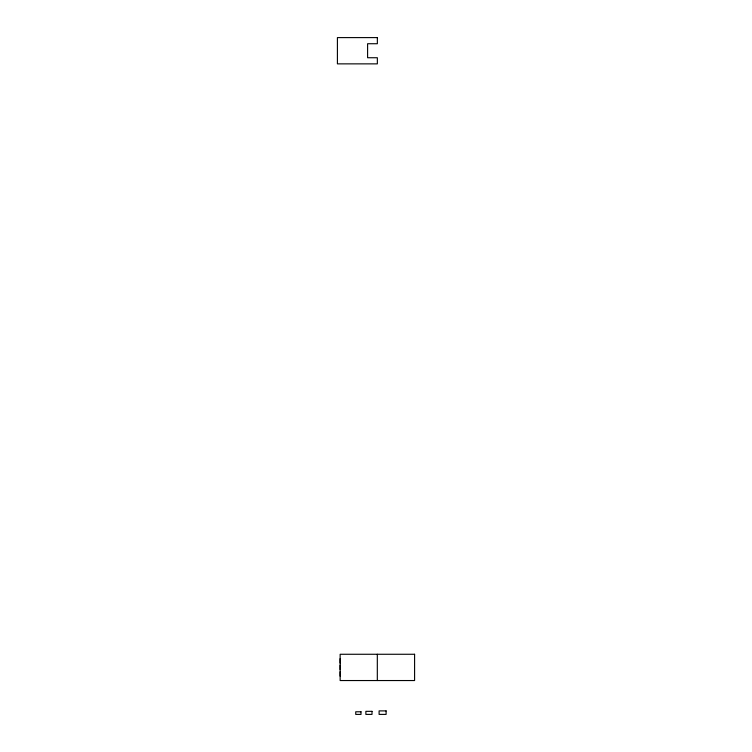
<?xml version="1.0" encoding="UTF-8"?>
<svg xmlns="http://www.w3.org/2000/svg" width="752" height="752" viewBox="0 0 752 752"><rect width="100%" height="100%" fill="white"/><g stroke="black" fill="none" stroke-linecap="round" stroke-linejoin="round"><path stroke-width="1.13" d="M340.139 658.649L340.139 663.029M340.139 665.21L340.139 669.59M340.148 671.78L340.148 676.161M377.316 654.268L377.316 680.541M377.354 37.6L337.413 37.6L337.413 63.864L377.354 63.864L377.354 57.735L367.596 57.735L367.596 43.729L377.354 43.729L377.354 37.6M414.587 654.268L340.148 654.268L340.148 680.541L414.587 680.541L414.587 654.268M386.105 710.894L379.102 710.894L379.102 714.4L386.105 714.4L386.105 710.894M372.005 711.336L365.876 711.336L365.876 714.4L372.005 714.4L372.005 711.336M360.998 711.777L355.743 711.777L355.743 714.4L360.998 714.4L360.998 711.777"/></g></svg>
